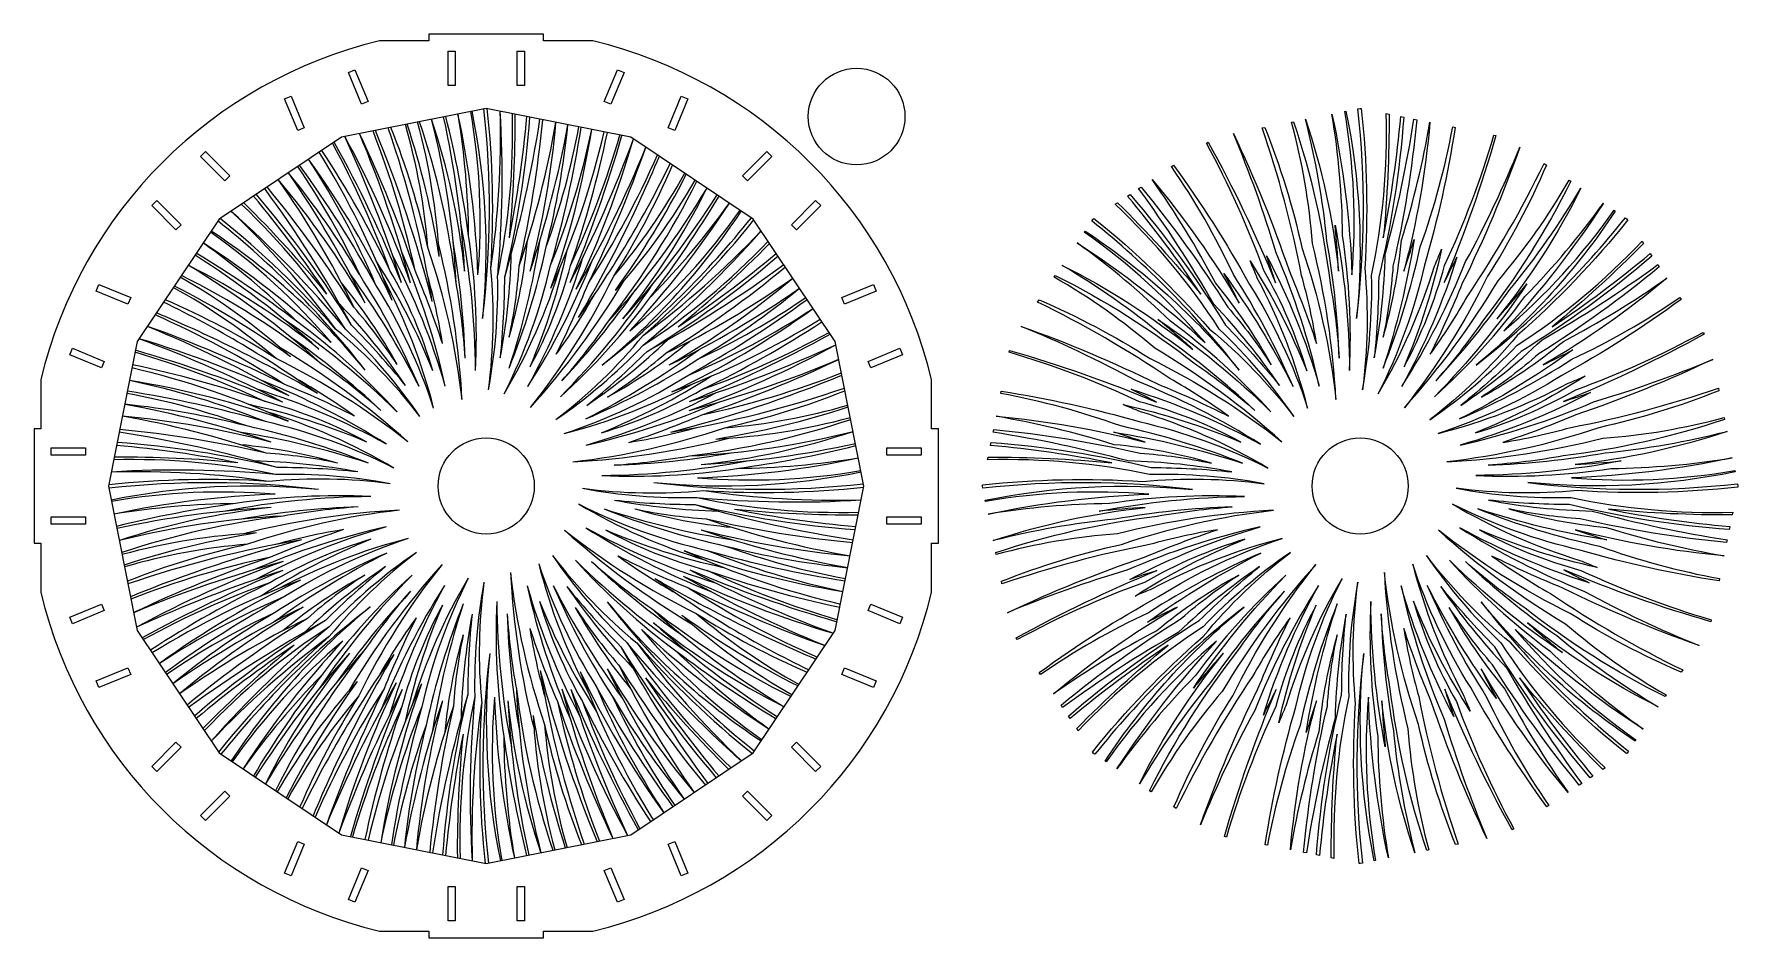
# Model space of a CAD drawing. Header units: inches. Extents: x -4.3 to 25, y 2.6 to 18.1.
import ezdxf

# ---------------------------------------------------------------- set-up
doc = ezdxf.new("R2010")
doc.units = ezdxf.units.IN
doc.header["$MEASUREMENT"] = 0
doc.layers.get('0').update_dxf_attribs({"lineweight": 0})
for name, color, linetype, lineweight in [('engrave', 2, 'Continuous', 0), ('inside', 3, 'Continuous', 0), ('outside', 6, 'Continuous', 0)]:
    doc.layers.add(name, color=color, linetype=linetype, lineweight=lineweight)

# ---------------------------------------------------------------- blocks, each defined once
blk = doc.blocks.new('shadow')
blk.add_lwpolyline([(-55.86, -9.16, 0.035826), (-106.95, -14.49, 0.037951), (-160.25, -23.87, -0.054308), (-93.89, -9.42, 0.012179), (-113.95, -10.97, -0.045923), (-50.47, -4.64, 0.050181), (-109.47, -7.68, 0.038186), (-162.55, -12.31, -0.044048), (-92.25, -3.59, 0.063719), (-163.66, -6.74), (-163.77, -6.19, -0.075567), (-73.22, -1.55, 0.05861), (-164.81, -0.97), (-165, 0), (-164.91, 0.47, -0.043735), (-95, 2, -0.056818), (-42, 1, 0.051877), (-92, 5, 0.05931), (-162.73, 11.43), (-162.49, 12.6, -0.026984), (-108.49, 10.1, 0.026739), (-161.47, 17.73), (-161.21, 19.06, -0.040856), (-91.3, 8.09, -0.025291), (-56, 6.17, 0.0407), (-101.39, 10.95, 0.028395), (-160.33, 23.49), (-160.09, 24.7, -0.032444), (-96.15, 14.34, -0.0359), (-65, 10, 0.047258), (-107.46, 18.06, 0.033135), (-158.94, 30.46, -0.042792), (-93.93, 19.12, 0.00807), (-107.76, 23.56, -0.040035), (-51.46, 10, 0.041278), (-104.58, 26.24, 0.041071), (-156.95, 40.46), (-156.75, 41.46, -0.031856), (-96.47, 28.13, -0.060815), (-40.34, 7.87, 0.059967), (-96.01, 32.48, 0.005601), (-103.53, 35.56, -0.046882), (-52.07, 19.15, 0.058873), (-96.41, 36.86, 0.038673), (-153.38, 58.44), (-153.21, 59.29, -0.029372), (-88.92, 36.66, 0.005674), (-100.07, 42.28, -0.051669), (-43.54, 18.23, 0.047086), (-98.05, 46.06, 0.027673), (-148.03, 69.75, -0.029358), (-88.59, 44.63, -0.01984), (-57.56, 30.58, 0.029252), (-83.17, 46.98, 0.035531), (-140.92, 80.38), (-140.25, 81.38, -0.040153), (-91.71, 55.68, -0.053975), (-34.24, 19.3, 0.048078), (-89.74, 60.23, 0.047378), (-133.64, 91.28), (-133.16, 92, -0.050415), (-72.06, 53.44, -0.029761), (-45.98, 33.02, 0.035826), (-85.87, 65.38, 0.037951), (-130.19, 96.44, -0.054308), (-73.05, 59.73, 0.012179), (-88.33, 72.82, -0.045923), (-38.97, 32.41, 0.050181), (-82.83, 71.98, 0.038186), (-123.64, 106.24, -0.044048), (-67.77, 62.69, 0.063719), (-120.49, 110.96), (-120.18, 111.43, -0.075567), (-52.87, 50.68, 0.05861), (-117.22, 115.85), (-116.67, 116.67), (-116.28, 116.94, -0.043735), (-65.76, 68.59, -0.056818), (-28.99, 30.41, 0.051877), (-61.52, 68.59, 0.05931), (-106.99, 123.14), (-105.99, 123.81, -0.026984), (-69.57, 83.86, 0.026739), (-101.64, 126.72), (-100.52, 127.47, -0.040856), (-58.83, 70.28, -0.025291), (-35.23, 43.96, 0.0407), (-63.95, 79.44, 0.028395), (-96.76, 129.98), (-95.73, 130.66, -0.032444), (-57.85, 78.13, -0.0359), (-38.89, 53.03, 0.047258), (-63.21, 88.75, 0.033135), (-90.85, 133.92, -0.042792), (-52.89, 79.94, 0.00807), (-59.53, 92.86, -0.040035), (-29.32, 43.46, 0.041278), (-55.39, 92.5, 0.041071), (-82.37, 139.59), (-81.53, 140.16, -0.031856), (-48.32, 88.11, -0.060815), (-22.96, 34.09, 0.059967), (-44.92, 90.86, 0.005601), (-48.07, 98.35, -0.046882), (-23.28, 50.36, 0.058873), (-42.11, 94.23, 0.038673), (-67.13, 149.77), (-66.41, 150.26, -0.029372), (-36.95, 88.8, 0.005674), (-40.87, 100.65, -0.051669), (-17.89, 43.68, 0.047086), (-36.76, 101.9, 0.027673), (-55.35, 153.99, -0.029358), (-31.08, 94.2, -0.01984), (-19.08, 62.32, 0.029252), (-25.59, 92.03, 0.035531), (-42.81, 156.48), (-41.63, 156.72, -0.040153), (-25.48, 104.22, -0.053975), (-10.57, 37.86, 0.048078), (-20.87, 106.04, 0.047378), (-29.95, 159.04), (-29.1, 159.21, -0.050415), (-13.17, 88.74, -0.029761), (-9.16, 55.86, 0.035826), (-14.49, 106.95, 0.037951), (-23.87, 160.25, -0.054308), (-9.42, 93.89, 0.012179), (-10.97, 113.95, -0.045923), (-4.64, 50.47, 0.050181), (-7.68, 109.47, 0.038186), (-12.31, 162.55, -0.044048), (-3.59, 92.25, 0.063719), (-6.74, 163.66), (-6.19, 163.77, -0.075567), (-1.55, 73.22, 0.05861), (-0.97, 164.81), (0, 165), (0.47, 164.91, -0.043735), (2, 95, -0.056818), (1, 42, 0.051877), (5, 92, 0.05931), (11.43, 162.73), (12.6, 162.49, -0.026984), (10.1, 108.49, 0.026739), (17.73, 161.47), (19.06, 161.21, -0.040856), (8.09, 91.3, -0.025291), (6.17, 56, 0.0407), (10.95, 101.39, 0.028395), (23.49, 160.33), (24.7, 160.09, -0.032444), (14.34, 96.15, -0.0359), (10, 65, 0.047258), (18.06, 107.46, 0.033135), (30.46, 158.94, -0.042792), (19.12, 93.93, 0.00807), (23.56, 107.76, -0.040035), (10, 51.46, 0.041278), (26.24, 104.58, 0.041071), (40.46, 156.95), (41.46, 156.75, -0.031856), (28.13, 96.47, -0.060815), (7.87, 40.34, 0.059967), (32.48, 96.01, 0.005601), (35.56, 103.53, -0.046882), (19.15, 52.07, 0.058873), (36.86, 96.41, 0.038673), (58.44, 153.38), (59.29, 153.21, -0.029372), (36.66, 88.92, 0.005674), (42.28, 100.07, -0.051669), (18.23, 43.54, 0.047086), (46.06, 98.05, 0.027673), (69.75, 148.03, -0.029358), (44.63, 88.59, -0.01984), (30.58, 57.56, 0.029252), (46.98, 83.17, 0.035531), (80.38, 140.92), (81.38, 140.25, -0.040153), (55.68, 91.71, -0.053975), (19.3, 34.24, 0.048078), (60.23, 89.74, 0.047378), (91.28, 133.64), (92, 133.16, -0.050415), (53.44, 72.06, -0.029761), (33.02, 45.98, 0.035826), (65.38, 85.87, 0.037951), (96.44, 130.19, -0.054308), (59.73, 73.05, 0.012179), (72.82, 88.33, -0.045923), (32.41, 38.97, 0.050181), (71.98, 82.83, 0.038186), (106.24, 123.64, -0.044048), (62.69, 67.77, 0.063719), (110.96, 120.49), (111.43, 120.18, -0.075567), (50.68, 52.87, 0.05861), (115.85, 117.22), (116.67, 116.67), (116.94, 116.28, -0.043735), (68.59, 65.76, -0.056818), (30.41, 28.99, 0.051877), (68.59, 61.52, 0.05931), (123.14, 106.99), (123.81, 105.99, -0.026984), (83.86, 69.57, 0.026739), (126.72, 101.64), (127.47, 100.52, -0.040856), (70.28, 58.83, -0.025291), (43.96, 35.23, 0.0407), (79.44, 63.95, 0.028395), (129.98, 96.76), (130.66, 95.73, -0.032444), (78.13, 57.85, -0.0359), (53.03, 38.89, 0.047258), (88.75, 63.21, 0.033135), (133.92, 90.85, -0.042792), (79.94, 52.89, 0.00807), (92.86, 59.53, -0.040035), (43.46, 29.32, 0.041278), (92.5, 55.39, 0.041071), (139.59, 82.37), (140.16, 81.53, -0.031856), (88.11, 48.32, -0.060815), (34.09, 22.96, 0.059967), (90.86, 44.92, 0.005601), (98.35, 48.07, -0.046882), (50.36, 23.28, 0.058873), (94.23, 42.11, 0.038673), (149.77, 67.13), (150.26, 66.41, -0.029372), (88.8, 36.95, 0.005674), (100.65, 40.87, -0.051669), (43.68, 17.89, 0.047086), (101.9, 36.76, 0.027673), (153.99, 55.35, -0.029358), (94.2, 31.08, -0.01984), (62.32, 19.08, 0.029252), (92.03, 25.59, 0.035531), (156.48, 42.81), (156.72, 41.63, -0.040153), (104.22, 25.48, -0.053975), (37.86, 10.57, 0.048078), (106.04, 20.87, 0.047378), (159.04, 29.95), (159.21, 29.1, -0.050415), (88.74, 13.17, -0.029761), (55.86, 9.16, 0.035826), (106.95, 14.49, 0.037951), (160.25, 23.87, -0.054308), (93.89, 9.42, 0.012179), (113.95, 10.97, -0.045923), (50.47, 4.64, 0.050181), (109.47, 7.68, 0.038186), (162.55, 12.31, -0.044048), (92.25, 3.59, 0.063719), (163.66, 6.74), (163.77, 6.19, -0.075567), (73.22, 1.55, 0.05861), (164.81, 0.97), (165, 0), (164.91, -0.47, -0.043735), (95, -2, -0.056818), (42, -1, 0.051877), (92, -5, 0.05931), (162.73, -11.43), (162.49, -12.6, -0.026984), (108.49, -10.1, 0.026739), (161.47, -17.73), (161.21, -19.06, -0.040856), (91.3, -8.09, -0.025291), (56, -6.17, 0.0407), (101.39, -10.95, 0.028395), (160.33, -23.49), (160.09, -24.7, -0.032444), (96.15, -14.34, -0.0359), (65, -10, 0.047258), (107.46, -18.06, 0.033135), (158.94, -30.46, -0.042792), (93.93, -19.12, 0.00807), (107.76, -23.56, -0.040035), (51.46, -10, 0.041278), (104.58, -26.24, 0.041071), (156.95, -40.46), (156.75, -41.46, -0.031856), (96.47, -28.13, -0.060815), (40.34, -7.87, 0.059967), (96.01, -32.48, 0.005601), (103.53, -35.56, -0.046882), (52.07, -19.15, 0.058873), (96.41, -36.86, 0.038673), (153.38, -58.44), (153.21, -59.29, -0.029372), (88.92, -36.66, 0.005674), (100.07, -42.28, -0.051669), (43.54, -18.23, 0.047086), (98.05, -46.06, 0.027673), (148.03, -69.75, -0.029358), (88.59, -44.63, -0.01984), (57.56, -30.58, 0.029252), (83.17, -46.98, 0.035531), (140.92, -80.38), (140.25, -81.38, -0.040153), (91.71, -55.68, -0.053975), (34.24, -19.3, 0.048078), (89.74, -60.23, 0.047378), (133.64, -91.28), (133.16, -92, -0.050415), (72.06, -53.44, -0.029761), (45.98, -33.02, 0.035826), (85.87, -65.38, 0.037951), (130.19, -96.44, -0.054308), (73.05, -59.73, 0.012179), (88.33, -72.82, -0.045923), (38.97, -32.41, 0.050181), (82.83, -71.98, 0.038186), (123.64, -106.24, -0.044048), (67.77, -62.69, 0.063719), (120.49, -110.96), (120.18, -111.43, -0.075567), (52.87, -50.68, 0.05861), (117.22, -115.85), (116.67, -116.67), (116.28, -116.94, -0.043735), (65.76, -68.59, -0.056818), (28.99, -30.41, 0.051877), (61.52, -68.59, 0.05931), (106.99, -123.14), (105.99, -123.81, -0.026984), (69.57, -83.86, 0.026739), (101.64, -126.72), (100.52, -127.47, -0.040856), (58.83, -70.28, -0.025291), (35.23, -43.96, 0.0407), (63.95, -79.44, 0.028395), (96.76, -129.98), (95.73, -130.66, -0.032444), (57.85, -78.13, -0.0359), (38.89, -53.03, 0.047258), (63.21, -88.75, 0.033135), (90.85, -133.92, -0.042792), (52.89, -79.94, 0.00807), (59.53, -92.86, -0.040035), (29.32, -43.46, 0.041278), (55.39, -92.5, 0.041071), (82.37, -139.59), (81.53, -140.16, -0.031856), (48.32, -88.11, -0.060815), (22.96, -34.09, 0.059967), (44.92, -90.86, 0.005601), (48.07, -98.35, -0.046882), (23.28, -50.36, 0.058873), (42.11, -94.23, 0.038673), (67.13, -149.77), (66.41, -150.26, -0.029372), (36.95, -88.8, 0.005674), (40.87, -100.65, -0.051669), (17.89, -43.68, 0.047086), (36.76, -101.9, 0.027673), (55.35, -153.99, -0.029358), (31.08, -94.2, -0.01984), (19.08, -62.32, 0.029252), (25.59, -92.03, 0.035531), (42.81, -156.48), (41.63, -156.72, -0.040153), (25.48, -104.22, -0.053975), (10.57, -37.86, 0.048078), (20.87, -106.04, 0.047378), (29.95, -159.04), (29.1, -159.21, -0.050415), (13.17, -88.74, -0.029761), (9.16, -55.86, 0.035826), (14.49, -106.95, 0.037951), (23.87, -160.25, -0.054308), (9.42, -93.89, 0.012179), (10.97, -113.95, -0.045923), (4.64, -50.47, 0.050181), (7.68, -109.47, 0.038186), (12.31, -162.55, -0.044048), (3.59, -92.25, 0.063719), (6.74, -163.66), (6.19, -163.77, -0.075567), (1.55, -73.22, 0.05861), (0.97, -164.81), (0, -165), (-0.47, -164.91, -0.043735), (-2, -95, -0.056818), (-1, -42, 0.051877), (-5, -92, 0.05931), (-11.43, -162.73), (-12.6, -162.49, -0.026984), (-10.1, -108.49, 0.026739), (-17.73, -161.47), (-19.06, -161.21, -0.040856), (-8.09, -91.3, -0.025291), (-6.17, -56, 0.0407), (-10.95, -101.39, 0.028395), (-23.49, -160.33), (-24.7, -160.09, -0.032444), (-14.34, -96.15, -0.0359), (-10, -65, 0.047258), (-18.06, -107.46, 0.033135), (-30.46, -158.94, -0.042792), (-19.12, -93.93, 0.00807), (-23.56, -107.76, -0.040035), (-10, -51.46, 0.041278), (-26.24, -104.58, 0.041071), (-40.46, -156.95), (-41.46, -156.75, -0.031856), (-28.13, -96.47, -0.060815), (-7.87, -40.34, 0.059967), (-32.48, -96.01, 0.005601), (-35.56, -103.53, -0.046882), (-19.15, -52.07, 0.058873), (-36.86, -96.41, 0.038673), (-58.44, -153.38), (-59.29, -153.21, -0.029372), (-36.66, -88.92, 0.005674), (-42.28, -100.07, -0.051669), (-18.23, -43.54, 0.047086), (-46.06, -98.05, 0.027673), (-69.75, -148.03, -0.029358), (-44.63, -88.59, -0.01984), (-30.58, -57.56, 0.029252), (-46.98, -83.17, 0.035531), (-80.38, -140.92), (-81.38, -140.25, -0.040153), (-55.68, -91.71, -0.053975), (-19.3, -34.24, 0.048078), (-60.23, -89.74, 0.047378), (-91.28, -133.64), (-92, -133.16, -0.050415), (-53.44, -72.06, -0.029761), (-33.02, -45.98, 0.035826), (-65.38, -85.87, 0.037951), (-96.44, -130.19, -0.054308), (-59.73, -73.05, 0.012179), (-72.82, -88.33, -0.045923), (-32.41, -38.97, 0.050181), (-71.98, -82.83, 0.038186), (-106.24, -123.64, -0.044048), (-62.69, -67.77, 0.063719), (-110.96, -120.49), (-111.43, -120.18, -0.075567), (-50.68, -52.87, 0.05861), (-115.85, -117.22), (-116.67, -116.67), (-116.94, -116.28, -0.043735), (-68.59, -65.76, -0.056818), (-30.41, -28.99, 0.051877), (-68.59, -61.52, 0.05931), (-123.14, -106.99), (-123.81, -105.99, -0.026984), (-83.86, -69.57, 0.026739), (-126.72, -101.64), (-127.47, -100.52, -0.040856), (-70.28, -58.83, -0.025291), (-43.96, -35.23, 0.0407), (-79.44, -63.95, 0.028395), (-129.98, -96.76), (-130.66, -95.73, -0.032444), (-78.13, -57.85, -0.0359), (-53.03, -38.89, 0.047258), (-88.75, -63.21, 0.033135), (-133.92, -90.85, -0.042792), (-79.94, -52.89, 0.00807), (-92.86, -59.53, -0.040035), (-43.46, -29.32, 0.041278), (-92.5, -55.39, 0.041071), (-139.59, -82.37), (-140.16, -81.53, -0.031856), (-88.11, -48.32, -0.060815), (-34.09, -22.96, 0.059967), (-90.86, -44.92, 0.005601), (-98.35, -48.07, -0.046882), (-50.36, -23.28, 0.058873), (-94.23, -42.11, 0.038673), (-149.77, -67.13), (-150.26, -66.41, -0.029372), (-88.8, -36.95, 0.005674), (-100.65, -40.87, -0.051669), (-43.68, -17.89, 0.047086), (-101.9, -36.76, 0.027673), (-153.99, -55.35, -0.029358), (-94.2, -31.08, -0.01984), (-62.32, -19.08, 0.029252), (-92.03, -25.59, 0.035531), (-156.48, -42.81), (-156.72, -41.63, -0.040153), (-104.22, -25.48, -0.053975), (-37.86, -10.57, 0.048078), (-106.04, -20.87, 0.047378), (-159.04, -29.95), (-159.21, -29.1, -0.050415), (-88.74, -13.17, -0.029761)], format="xyb", close=True)
blk.add_circle((0, 0), 21)

msp = doc.modelspace()

# ---------------------------------------------------------------- linework, layer by layer
at = {"layer": 'engrave'}
for p, q in [((3.448, 16.826), (0.962, 16.331)), ((5.934, 16.331), (3.448, 16.826)), ((0.962, 16.331), (-1.145, 14.923)), ((8.042, 14.923), (5.934, 16.331)), ((-1.145, 14.923), (-2.553, 12.815)), ((9.45, 12.815), (8.042, 14.923)), ((-2.553, 12.815), (-3.048, 10.329)), ((9.944, 10.329), (9.45, 12.815)), ((-3.048, 10.329), (-2.553, 7.844)), ((9.45, 7.844), (9.944, 10.329)), ((-2.553, 7.844), (-1.145, 5.736)), ((8.042, 5.736), (9.45, 7.844)), ((-1.145, 5.736), (0.962, 4.328)), ((5.934, 4.328), (8.042, 5.736)), ((0.962, 4.328), (3.448, 3.833)), ((3.448, 3.833), (5.934, 4.328))]:
    msp.add_line(p, q, dxfattribs=at)
for centre, radius, start, end in [((-10.608, 14.493), 13.755, 0.6112, 9.3585), ((-12.544, 13.401), 15.86, 2.0228, 12.1113), ((-7.741, 14.882), 11.086, 355.2344, 9.8179), ((-8.43, 14.394), 11.877, 354.2882, 11.574), ((-11.929, 15.112), 15.433, 352.9277, 6.3448), ((-12.206, 15.102), 15.766, 356.2473, 6.2642), ((-12.073, 16.356), 15.767, 351.6636, 1.5347), ((-14.809, 15.645), 18.532, 354.7578, 3.5058), ((-7.924, 16.406), 11.827, 348.0203, 1.5972), ((-15.788, 16.572), 19.733, 354.267, 0.4498), ((-13.169, 10.713), 15.748, 12.1878, 21.3179), ((-19.039, 7.963), 22.261, 14.4161, 22.4012), ((-15.729, 10.459), 18.503, 9.4762, 19.0247), ((-10.721, 11.515), 13.486, 12.4969, 21.6943), ((-8.153, 13.586), 10.632, 4.5662, 16.1803), ((-12.703, 11.763), 15.549, 9.3105, 17.9518), ((-8.537, 13.665), 11.195, 3.1389, 15.1492), ((-11.107, 12.107), 14.141, 6.9701, 18.5147), ((-9.199, 12.721), 12.346, 6.0661, 18.5003), ((-11.111, 13.162), 14.057, 2.6967, 14.3202), ((-13.163, 13.166), 16.263, 3.0314, 12.4787), ((-15.677, 12.089), 18.995, 7.7152, 14.0085), ((-12.832, 17.937), 17.077, 346.4075, 355.7658), ((-16.288, 19.822), 20.904, 343.6098, 351.2477), ((-15.491, 18.45), 19.717, 348.7432, 354.8699), ((-15.159, 18.511), 19.669, 347.0853, 354.5184), ((-10.874, 19.252), 15.748, 340.9613, 350.2568), ((-10.502, 17.909), 15.207, 345.2124, 355.0137), ((-12.578, 19.714), 17.717, 341.2766, 349.698), ((-9.283, 17.967), 14.207, 345.6516, 354.258), ((-7.769, 18.88), 13.028, 340.1063, 349.5138), ((-13.788, 19.428), 19.094, 343.8833, 351.1817), ((-7.852, 19.15), 13.386, 337.9618, 348.427), ((-9.486, 18.79), 14.93, 340.1936, 351.0421), ((-8.43, 19.664), 14.281, 335.4517, 346.8782), ((-12.591, 20.207), 18.517, 340.826, 348.1706), ((-12.817, 8.773), 15.527, 19.8264, 28.6852), ((-19.163, 5.175), 22.857, 22.2396, 28.9693), ((-18.645, 7.272), 21.654, 17.6172, 24.7635), ((-14.537, 7.86), 17.717, 19.6589, 28.6033), ((-18.283, 7.086), 21.654, 18.728, 25.4544), ((-16.876, 8.76), 19.685, 14.8982, 22.8135), ((-16.185, 22.673), 22.857, 337.2396, 343.9693), ((-14.336, 23.79), 21.654, 332.6172, 339.7635), ((-9.153, 20.73), 15.527, 334.8264, 343.6852), ((-11.015, 21.301), 17.717, 334.6589, 343.6033), ((-12.033, 23.591), 19.685, 329.8982, 337.8135), ((-14.212, 23.402), 21.654, 333.728, 340.4544), ((-10.529, 8.444), 13.028, 25.1063, 34.5138), ((-15.174, 4.575), 19.094, 28.8833, 36.1817), ((-10.78, 8.576), 13.386, 22.9618, 33.427), ((-11.68, 7.166), 14.93, 25.1936, 36.0421), ((-11.551, 8.531), 14.281, 20.4517, 31.8782), ((-14.877, 5.973), 18.517, 25.826, 33.1706), ((-14.126, 24.557), 22.261, 329.4161, 337.4012), ((-10.021, 23.982), 18.503, 324.4762, 334.0247), ((-8.03, 22.351), 15.748, 327.1878, 336.3179), ((-5.733, 21.187), 13.486, 327.4969, 336.6943), ((-12.988, 6.512), 15.748, 25.9613, 35.2568), ((-11.775, 5.825), 15.207, 30.2124, 40.0137), ((-14.52, 5.634), 17.717, 26.2766, 34.698), ((-10.955, 6.728), 14.207, 30.6516, 39.258), ((-5.587, 21.878), 14.141, 321.9701, 333.5147), ((-2.452, 20.836), 10.632, 319.5662, 331.1803), ((-6.959, 22.764), 15.549, 324.3105, 332.9518), ((-2.668, 21.163), 11.195, 318.1389, 330.1492), ((-15.686, 2.679), 19.717, 33.7432, 39.8699), ((-13.443, 4.197), 17.077, 31.4075, 40.7658), ((-17.22, 3.087), 20.904, 28.6098, 36.2477), ((-15.494, 2.958), 19.669, 32.0853, 39.5184), ((-4.844, 22.627), 14.057, 317.6967, 329.3202), ((-3.804, 20.964), 12.346, 321.0661, 333.5003), ((-6.292, 24.081), 16.263, 318.0314, 327.4787), ((-8.831, 25.098), 18.995, 322.7152, 329.0085), ((-11.788, 3.615), 15.767, 36.6636, 46.5347), ((-13.22, 1.178), 18.532, 39.7578, 48.5058), ((-8.89, 6.585), 11.827, 33.0203, 46.5972), ((-14.568, 1.142), 19.733, 39.267, 45.4498), ((-2.077, 21.603), 11.877, 309.2882, 326.574), ((-4.043, 24.585), 15.433, 307.9277, 321.3448), ((-5.688, 23.81), 15.86, 317.0228, 327.1113), ((-1.244, 21.461), 11.086, 310.2344, 324.8179), ((-3.547, 23.212), 13.755, 315.6112, 324.3585), ((-7.683, 5.637), 11.086, 40.2344, 54.8179), ((-7.825, 4.804), 11.877, 39.2882, 56.574), ((-10.807, 2.838), 15.433, 37.9277, 51.3448), ((-10.995, 2.635), 15.766, 41.2473, 51.2642), ((-10.436, 12.212), 13.702, 0.4365, 10.9539), ((-4.246, 24.773), 15.766, 311.2473, 321.2642), ((-3.266, 25.566), 15.767, 306.6636, 316.5347), ((-5.703, 26.998), 18.532, 309.7578, 318.5058), ((-9.435, 3.334), 13.755, 45.6112, 54.3585), ((-10.032, 1.194), 15.86, 47.0228, 57.1113), ((-9.327, 10.414), 12.439, 6.4877, 18.8459), ((-11.098, 11.057), 14.15, 3.0895, 14.0998), ((-11.036, 12.073), 14.131, 1.8491, 10.0564), ((-8.338, 12.883), 11.617, 357.203, 8.694), ((-9.709, 16.793), 14.259, 341.8682, 351.0386), ((-4.822, 15.399), 9.02, 343.8416, 354.6643), ((-8.482, 17.266), 13.266, 338.2738, 347.7285), ((-6.255, 16.831), 11.365, 336.9432, 347.68), ((-0.296, 22.668), 11.827, 303.0203, 316.5972), ((-5.74, 28.346), 19.733, 309.267, 315.4498), ((-7.186, 3.078), 12.346, 51.0661, 63.5003), ((-8.85, 2.037), 14.057, 47.6967, 59.3202), ((-10.303, 0.589), 16.263, 48.0314, 57.4787), ((-11.32, -1.95), 18.995, 52.7152, 59.0085), ((-8.01, 8.065), 11.365, 21.9432, 32.68), ((-8.533, 8.806), 11.734, 16.0434, 27.8745), ((-9.772, 9.261), 12.823, 12.56, 23.3434), ((-5.644, 13.199), 9.212, 352.4152, 5.423), ((-7.173, 14.582), 11.055, 349.3241, 358.6467), ((-4.894, 16.29), 9.694, 333.1904, 347.1109), ((-4.863, 17.039), 10.027, 329.2864, 343.0134), ((-4.602, 14.691), 8.635, 347.948, 356.1722), ((-6.101, 17.724), 11.734, 331.0434, 342.8745), ((-6.656, 18.922), 12.823, 327.56, 338.3434), ((-2.835, 16.203), 8.009, 331.4831, 344.9602), ((-2.684, 27.221), 17.077, 301.4075, 310.7658), ((-3.795, 30.997), 20.904, 298.6098, 306.2477), ((-3.923, 29.272), 19.669, 302.0853, 309.5184), ((-4.202, 29.464), 19.717, 303.7432, 309.8699), ((-7.386, 4.213), 11.195, 48.1389, 60.1492), ((-8.101, 1.295), 14.141, 51.9701, 63.5147), ((-5.984, 8.066), 9.02, 28.8416, 39.6643), ((-10.426, 5.596), 14.259, 26.8682, 36.0386), ((-9.893, 6.799), 13.266, 23.2738, 32.7285), ((-6.666, 8.645), 9.694, 18.1904, 32.1109), ((-7.173, 9.197), 10.027, 14.2864, 28.0134), ((-5.148, 10.04), 8.009, 16.4831, 29.9602), ((-13.346, 7.459), 16.903, 18.3596, 22.906), ((-7.42, 11.178), 10.243, 9.0141, 15.7161), ((-7.857, 11.853), 10.965, 3.5303, 10.349), ((-5.895, 13.724), 9.542, 349.4867, 1.3654), ((-9.998, 13.976), 13.765, 353.9863, 359.7813), ((-5.525, 19.423), 12.439, 321.4877, 333.8459), ((-6.323, 21.13), 14.15, 318.0895, 329.0998), ((-10.457, 20.175), 16.903, 333.3596, 337.906), ((-5.038, 21.478), 13.702, 315.4365, 325.9539), ((-0.37, 26.766), 15.748, 295.9613, 305.2568), ((-1.057, 25.553), 15.207, 300.2124, 310.0137), ((-10.204, -3.14), 18.503, 54.4762, 64.0247), ((-7.409, 1.148), 13.486, 57.4969, 66.6943), ((-7.058, 4.429), 10.632, 49.5662, 61.1803), ((-8.986, -0.078), 15.549, 54.3105, 62.9518), ((-3.636, 18.614), 10.243, 324.0141, 330.7161), ((-3.08, 20.469), 11.617, 312.203, 323.694), ((-5.561, 21.804), 14.131, 316.8491, 325.0564), ((-1.248, 28.298), 17.717, 296.2766, 304.698), ((-2.306, 28.951), 19.094, 298.8833, 306.1817), ((-0.153, 24.732), 14.207, 300.6516, 309.258), ((1.562, 24.307), 13.028, 295.1063, 304.5138), ((-8.573, -1.149), 15.748, 57.1878, 66.3179), ((-10.779, -7.245), 22.261, 59.4161, 67.4012), ((-7.701, 1.843), 13.702, 45.4365, 55.9539), ((-7.069, 5.826), 11.055, 34.3241, 43.6467), ((-5.329, 7.721), 8.635, 32.948, 41.1722), ((0.284, 25.458), 14.93, 295.1936, 306.0421), ((1.65, 25.329), 14.281, 290.4517, 301.8782), ((1.695, 24.557), 13.386, 292.9618, 303.427), ((-9.624, -7.33), 21.654, 63.728, 70.4544), ((-9.813, -5.152), 19.685, 59.8982, 67.8135), ((-8.026, 1.32), 14.131, 46.8491, 55.0564), ((-6.691, 3.801), 11.617, 42.203, 53.694), ((-5.01, 5.929), 9.212, 37.4152, 50.423), ((-5.558, 6.124), 9.542, 34.4867, 46.3654), ((-8.639, 3.4), 13.765, 38.9863, 44.7813), ((-0.952, 18.788), 9.212, 307.4152, 320.423), ((-3.468, 19.401), 10.965, 318.5303, 325.349), ((-1.707, 32.941), 22.857, 292.2396, 298.9693), ((-0.909, 28.655), 18.517, 295.826, 303.1706), ((1.892, 26.594), 15.527, 289.8264, 298.6852), ((-6.952, -2.272), 15.527, 64.8264, 73.6852), ((-8.895, -9.304), 22.857, 67.2396, 73.9693), ((-10.012, -7.455), 21.654, 62.6172, 69.7635), ((-7.523, -4.134), 17.717, 64.6589, 73.6033), ((-7.352, 0.559), 14.15, 48.0895, 59.0998), ((-0.758, 19.336), 9.542, 304.4867, 316.3654), ((-1.285, 24.203), 14.259, 296.8682, 306.0386), ((-1.055, 20.847), 11.055, 304.3241, 313.6467), ((-3.481, 22.416), 13.765, 308.9863, 314.7813), ((1.185, 19.762), 9.02, 298.8416, 309.6643), ((0.84, 19.106), 8.635, 302.948, 311.1722), ((0.979, 28.314), 17.717, 289.6589, 298.6033), ((0.391, 32.422), 21.654, 287.6172, 294.7635), ((-5.886, -1.548), 14.281, 65.4517, 76.8782), ((-6.429, -5.709), 18.517, 70.826, 78.1706), ((-5.646, 1.356), 12.439, 51.4877, 63.8459), ((-5.623, 3.413), 10.965, 48.5303, 55.349), ((-0.082, 23.67), 13.266, 293.2738, 302.7285), ((1.878, 30.654), 19.685, 284.8982, 292.8135), ((0.204, 32.06), 21.654, 288.728, 295.4544), ((-5.373, -0.971), 13.386, 67.9618, 78.427), ((-5.012, -2.605), 14.93, 70.1936, 81.0421), ((-5.144, 0.226), 12.823, 57.56, 68.3434), ((-6.397, -3.575), 16.903, 63.3596, 67.906), ((-4.837, 3.245), 10.243, 54.0141, 60.7161), ((1.764, 20.443), 9.694, 288.1904, 302.1109), ((2.316, 20.951), 10.027, 284.2864, 298.0134), ((1.184, 21.788), 11.365, 291.9432, 302.68), ((1.082, 32.817), 22.261, 284.4161, 292.4012), ((3.578, 29.507), 18.503, 279.4762, 289.0247), ((3.832, 26.946), 15.748, 282.1878, 291.3179), ((-5.937, -5.697), 17.717, 71.2766, 79.698), ((-4.19, -2.401), 14.207, 75.6516, 84.258), ((-5.102, -0.888), 13.028, 70.1063, 79.5138), ((-5.65, -6.907), 19.094, 73.8833, 81.1817), ((-3.053, 0.626), 11.365, 66.9432, 77.68), ((-3.947, 0.78), 11.734, 61.0434, 72.8745), ((-2.426, 4.046), 8.009, 61.4831, 74.9602), ((1.925, 22.311), 11.734, 286.0434, 297.8745), ((2.379, 23.55), 12.823, 282.56, 293.3434), ((3.158, 18.926), 8.009, 286.4831, 299.9602), ((4.633, 24.499), 13.486, 282.4969, 291.6943), ((-5.474, -3.992), 15.748, 70.9613, 80.2568), ((-4.131, -3.621), 15.207, 75.2124, 85.0137), ((-2.512, 1.987), 9.694, 63.1904, 77.1109), ((-3.261, 2.018), 10.027, 59.2864, 73.0134), ((0.578, 27.123), 16.903, 288.3596, 292.906), ((5.226, 24.884), 14.141, 276.9701, 288.5147), ((4.881, 26.481), 15.549, 279.3105, 287.9518), ((6.784, 22.315), 11.195, 273.1389, 285.1492), ((6.705, 21.931), 10.632, 274.5662, 286.1803), ((-6.045, -9.407), 20.904, 73.6098, 81.2477), ((-4.733, -8.277), 19.669, 77.0853, 84.5184), ((-3.015, -2.828), 14.259, 71.8682, 81.0386), ((-3.489, -1.601), 13.266, 68.2738, 77.7285), ((3.533, 23.105), 12.439, 276.4877, 288.8459), ((4.176, 24.875), 14.15, 273.0895, 284.0998), ((4.297, 21.197), 10.243, 279.0141, 285.7161), ((6.281, 24.889), 14.057, 272.6967, 284.3202), ((5.84, 22.977), 12.346, 276.0661, 288.5003), ((-4.672, -8.61), 19.717, 78.7432, 84.8699), ((-4.159, -5.951), 17.077, 76.4075, 85.7658), ((-1.621, 2.059), 9.02, 73.8416, 84.6643), ((-0.914, 2.279), 8.635, 77.948, 86.1722), ((5.191, 24.814), 14.131, 271.8491, 280.0564), ((4.972, 21.635), 10.965, 273.5303, 280.349), ((6.285, 26.941), 16.263, 273.0314, 282.4787), ((5.208, 29.455), 18.995, 277.7152, 284.0085), ((-1.867, -7.928), 18.532, 84.7578, 93.5058), ((-2.578, -5.192), 15.767, 81.6636, 91.5347), ((-2.629, -1.043), 11.827, 78.0203, 91.5972), ((-2.794, -8.907), 19.733, 84.267, 90.4498), ((-0.805, -0.292), 11.055, 79.3241, 88.6467), ((-0.199, -3.117), 13.765, 83.9863, 89.7813), ((5.331, 24.214), 13.702, 270.4365, 280.9539), ((6.002, 22.115), 11.617, 267.203, 278.694), ((7.513, 22.208), 11.877, 264.2882, 281.574), ((6.52, 26.321), 15.86, 272.0228, 282.1113), ((8.001, 21.519), 11.086, 265.2344, 279.8179), ((7.611, 24.386), 13.755, 270.6112, 279.3585), ((-1.324, -5.324), 15.766, 86.2473, 96.2642), ((-1.335, -5.047), 15.433, 82.9277, 96.3448), ((-0.617, -1.549), 11.877, 84.2882, 101.574), ((0.579, 1.237), 9.212, 82.4152, 95.423), ((0.054, 0.987), 9.542, 79.4867, 91.3654), ((6.318, 19.422), 9.212, 262.4152, 275.423), ((6.843, 19.672), 9.542, 259.4867, 271.3654), ((8.231, 25.706), 15.433, 262.9277, 276.3448), ((8.22, 25.983), 15.766, 266.2473, 276.2642), ((-1.105, -0.86), 11.086, 85.2344, 99.8179), ((0.376, -5.662), 15.86, 92.0228, 102.1113), ((-0.715, -3.727), 13.755, 90.6112, 99.3585), ((1.689, -8.796), 18.995, 97.7152, 104.0085), ((1.566, -3.555), 13.702, 90.4365, 100.9539), ((0.894, -1.456), 11.617, 87.203, 98.694), ((1.705, -4.155), 14.131, 91.8491, 100.0564), ((1.924, -0.976), 10.965, 93.5303, 100.349), ((10.158, 18.641), 10.027, 239.2864, 253.0134), ((9.409, 18.672), 9.694, 243.1904, 257.1109), ((7.095, 23.776), 13.765, 263.9863, 269.7813), ((7.701, 20.951), 11.055, 259.3241, 268.6467), ((11.056, 26.61), 17.077, 256.4075, 265.7658), ((12.941, 30.065), 20.904, 253.6098, 261.2477), ((9.525, 21.702), 11.827, 258.0203, 271.5972), ((8.763, 28.587), 18.532, 264.7578, 273.5058), ((9.474, 25.851), 15.767, 261.6636, 271.5347), ((0.612, -6.282), 16.263, 93.0314, 102.4787), ((1.057, -2.318), 12.346, 96.0661, 108.5003), ((0.616, -4.23), 14.057, 92.6967, 104.3202), ((1.671, -4.225), 14.141, 96.9701, 108.5147), ((2.72, -4.216), 14.15, 93.0895, 104.0998), ((3.363, -2.446), 12.439, 96.4877, 108.8459), ((9.912, 23.487), 14.259, 251.8682, 261.0386), ((10.385, 22.26), 13.266, 248.2738, 257.7285), ((8.518, 18.6), 9.02, 253.8416, 264.6643), ((7.81, 18.38), 8.635, 257.948, 266.1722), ((11.63, 28.936), 19.669, 257.0853, 264.5184), ((12.371, 24.651), 15.748, 250.9613, 260.2568), ((11.568, 29.269), 19.717, 258.7432, 264.8699), ((9.691, 29.566), 19.733, 264.267, 270.4498), ((0.112, -1.656), 11.195, 93.1389, 105.1492), ((2.015, -5.822), 15.549, 99.3105, 107.9518), ((3.319, -8.848), 18.503, 99.4762, 109.0247), ((5.815, -12.158), 22.261, 104.4161, 112.4012), ((4.517, -2.891), 12.823, 102.56, 113.3434), ((4.971, -1.652), 11.734, 106.0434, 117.8745), ((5.712, -1.129), 11.365, 111.9432, 122.68), ((3.738, 1.733), 8.009, 106.4831, 119.9602), ((6.319, -6.464), 16.903, 108.3596, 112.906), ((2.599, -0.538), 10.243, 99.0141, 105.7161), ((4.581, -0.292), 10.027, 104.2864, 118.0134), ((5.133, 0.216), 9.694, 108.1904, 122.1109), ((14.248, 20.1), 14.15, 228.0895, 239.0998), ((12.542, 19.303), 12.439, 231.4877, 243.8459), ((12.041, 20.433), 12.823, 237.56, 248.3434), ((10.843, 19.879), 11.734, 241.0434, 252.8745), ((9.949, 20.033), 11.365, 246.9432, 257.68), ((9.322, 16.613), 8.009, 241.4831, 254.9602), ((12.833, 26.356), 17.717, 251.2766, 259.698), ((11.028, 24.28), 15.207, 255.2124, 265.0137), ((0.192, -1.272), 10.632, 94.5662, 106.1803), ((2.263, -3.84), 13.486, 102.4969, 111.6943), ((3.064, -6.287), 15.748, 102.1878, 111.3179), ((6.692, -11.401), 21.654, 108.728, 115.4544), ((8.181, -3.544), 14.259, 116.8682, 126.0386), ((6.979, -3.012), 13.266, 113.2738, 122.7285), ((7.848, 1.871), 9.212, 127.4152, 140.423), ((7.654, 1.323), 9.542, 124.4867, 136.3654), ((11.907, 14.73), 9.212, 217.4152, 230.423), ((12.455, 14.535), 9.542, 214.4867, 226.3654), ((13.294, 24.234), 16.903, 243.3596, 247.906), ((11.733, 17.414), 10.243, 234.0141, 240.7161), ((12.783, 22.207), 14.281, 245.4517, 256.8782), ((11.908, 23.264), 14.93, 250.1936, 261.0421), ((12.269, 21.63), 13.386, 247.9618, 258.427), ((12.547, 27.566), 19.094, 253.8833, 261.1817), ((11.998, 21.547), 13.028, 250.1063, 259.5138), ((11.086, 23.06), 14.207, 255.6516, 264.258), ((5.018, -9.995), 19.685, 104.8982, 112.8135), ((5.917, -7.655), 17.717, 109.6589, 118.6033), ((6.506, -11.763), 21.654, 107.6172, 114.7635), ((8.603, -12.282), 22.857, 112.2396, 118.9693), ((5.712, 0.897), 9.02, 118.8416, 129.6643), ((7.951, -0.188), 11.055, 124.3241, 133.6467), ((6.057, 1.552), 8.635, 122.948, 131.1722), ((11.935, -0.819), 13.702, 135.4365, 145.9539), ((9.976, 0.19), 11.617, 132.203, 143.694), ((10.378, -1.757), 13.765, 128.9863, 134.7813), ((13.219, -0.471), 14.15, 138.0895, 149.0998), ((12.422, 1.236), 12.439, 141.4877, 153.8459), ((17.994, 9.602), 14.15, 183.0895, 194.0998), ((16.224, 10.245), 12.439, 186.4877, 198.8459), ((14.069, 11.462), 10.027, 194.2864, 208.0134), ((13.562, 12.014), 9.694, 198.1904, 212.1109), ((13.588, 16.857), 11.617, 222.203, 233.694), ((14.597, 18.816), 13.702, 225.4365, 235.9539), ((14.923, 19.339), 14.131, 226.8491, 235.0564), ((12.52, 17.246), 10.965, 228.5303, 235.349), ((16.908, 28.113), 21.654, 242.6172, 249.7635), ((15.792, 29.963), 22.857, 247.2396, 253.9693), ((13.326, 26.368), 18.517, 250.826, 258.1706), ((13.849, 22.931), 15.527, 244.8264, 253.6852), ((5.005, -5.935), 15.527, 109.8264, 118.6852), ((7.805, -7.996), 18.517, 115.826, 123.1706), ((5.247, -4.67), 14.281, 110.4517, 121.8782), ((6.612, -4.799), 14.93, 115.1936, 126.0421), ((12.458, -1.145), 14.131, 136.8491, 145.0564), ((10.365, 1.258), 10.965, 138.5303, 145.349), ((13.552, 1.737), 12.823, 147.56, 158.3434), ((12.997, 2.934), 11.734, 151.0434, 162.8745), ((11.759, 3.62), 10.027, 149.2864, 163.0134), ((11.791, 4.369), 9.694, 153.1904, 167.1109), ((12.791, 6.935), 9.542, 169.4867, 181.3654), ((12.541, 7.46), 9.212, 172.4152, 185.423), ((16.669, 11.398), 12.823, 192.56, 203.3434), ((15.43, 11.853), 11.734, 196.0434, 207.8745), ((17.322, 15.063), 14.259, 206.8682, 216.0386), ((16.789, 13.86), 13.266, 203.2738, 212.7285), ((15.535, 17.259), 13.765, 218.9863, 224.7813), ((13.966, 14.833), 11.055, 214.3241, 223.6467), ((17.676, 27.904), 22.261, 239.4161, 247.4012), ((17.1, 23.799), 18.503, 234.4762, 244.0247), ((16.71, 25.811), 19.685, 239.8982, 247.8135), ((14.42, 24.793), 17.717, 244.6589, 253.6033), ((16.52, 27.989), 21.654, 243.728, 250.4544), ((15.469, 21.808), 15.748, 237.1878, 246.3179), ((5.202, -3.898), 13.386, 112.9618, 123.427), ((9.203, -8.292), 19.094, 118.8833, 126.1817), ((8.144, -7.639), 17.717, 116.2766, 124.698), ((7.953, -4.894), 15.207, 120.2124, 130.0137), ((10.939, -3.926), 15.433, 127.9277, 141.3448), ((8.974, -0.944), 11.877, 129.2882, 146.574), ((9.732, 4.456), 8.009, 151.4831, 164.9602), ((13.151, 3.828), 11.365, 156.9432, 167.68), ((15.378, 3.393), 13.266, 158.2738, 167.7285), ((16.605, 3.866), 14.259, 161.8682, 171.0386), ((15.234, 7.776), 11.617, 177.203, 188.694), ((17.333, 8.447), 13.702, 180.4365, 190.9539), ((14.906, 12.594), 11.365, 201.9432, 212.68), ((12.045, 10.619), 8.009, 196.4831, 209.9602), ((12.881, 12.593), 9.02, 208.8416, 219.6643), ((12.225, 12.938), 8.635, 212.948, 221.1722), ((17.703, 17.821), 15.433, 217.9277, 231.3448), ((14.722, 15.855), 11.877, 219.2882, 236.574), ((14.997, 19.364), 14.141, 231.9701, 243.5147), ((15.746, 18.622), 14.057, 227.6967, 239.3202), ((5.334, -3.648), 13.028, 115.1063, 124.5138), ((7.049, -4.073), 14.207, 120.6516, 129.258), ((7.266, -6.107), 15.748, 115.9613, 125.2568), ((10.82, -8.613), 19.669, 122.0853, 129.5184), ((10.691, -10.339), 20.904, 118.6098, 126.2477), ((9.581, -6.562), 17.077, 121.4075, 130.7658), ((10.533, 2.045), 10.243, 144.0141, 150.7161), ((17.353, 0.484), 16.903, 153.3596, 157.906), ((14.069, 6.077), 11.055, 169.3241, 178.6467), ((16.895, 6.683), 13.765, 173.9863, 179.7813), ((17.932, 8.586), 14.131, 181.8491, 190.0564), ((14.754, 8.806), 10.965, 183.5303, 190.349), ((17.2, 20.07), 16.263, 228.0314, 237.4787), ((14.083, 17.581), 12.346, 231.0661, 243.5003), ((14.282, 16.446), 11.195, 228.1389, 240.1492), ((15.882, 20.737), 15.549, 234.3105, 242.9518), ((13.955, 16.23), 10.632, 229.5662, 241.1803), ((14.305, 19.511), 13.486, 237.4969, 246.6943), ((7.193, -2.009), 11.827, 123.0203, 136.5972), ((12.6, -6.339), 18.532, 129.7578, 138.5058), ((10.162, -4.907), 15.767, 126.6636, 136.5347), ((11.143, -4.114), 15.766, 131.2473, 141.2642), ((8.141, -0.802), 11.086, 130.2344, 144.8179), ((12.584, -3.151), 15.86, 137.0228, 147.1113), ((11.718, 5.26), 9.02, 163.8416, 174.6643), ((11.499, 5.968), 8.635, 167.948, 176.1722), ((20.242, 13.2), 16.903, 198.3596, 202.906), ((14.316, 9.481), 10.243, 189.0141, 195.7161), ((15.787, 14.074), 11.827, 213.0203, 226.5972), ((20.116, 19.481), 18.532, 219.7578, 228.5058), ((17.892, 18.024), 15.766, 221.2473, 231.2642), ((18.685, 17.044), 15.767, 216.6636, 226.5347), ((14.58, 15.022), 11.086, 220.2344, 234.8179), ((16.928, 19.465), 15.86, 227.0228, 237.1113), ((11.099, -8.805), 19.717, 123.7432, 129.8699), ((12.636, -7.687), 19.733, 129.267, 135.4498), ((13.189, -3.422), 16.263, 138.0314, 147.4787), ((11.741, -1.969), 14.057, 137.6967, 149.3202), ((10.7, -0.305), 12.346, 141.0661, 153.5003), ((12.483, -1.219), 14.141, 141.9701, 153.5147), ((16.917, -3.323), 18.503, 144.4762, 154.0247), ((21.023, -3.898), 22.261, 149.4161, 157.4012), ((18.825, 5.547), 15.433, 172.9277, 186.3448), ((15.327, 6.265), 11.877, 174.2882, 191.574), ((20.339, 16.462), 17.077, 211.4075, 220.7658), ((24.116, 17.572), 20.904, 208.6098, 216.2477), ((18.216, 22.609), 18.995, 232.7152, 239.0085), ((16.331, 17.325), 13.755, 225.6112, 234.3585), ((10.444, -2.553), 13.755, 135.6112, 144.3585), ((15.728, -4.439), 18.995, 142.7152, 149.0085), ((25.936, 12.696), 22.261, 194.4161, 202.4012), ((22.626, 10.2), 18.503, 189.4762, 199.0247), ((18.447, 12.128), 14.281, 200.4517, 211.8782), ((18.576, 13.493), 14.93, 205.1936, 216.0421), ((21.417, 15.025), 17.717, 206.2766, 214.698), ((18.672, 14.834), 15.207, 210.2124, 220.0137), ((22.39, 17.701), 19.669, 212.0853, 219.5184), ((19.885, 14.147), 15.748, 205.9613, 215.2568), ((9.565, -0.504), 11.195, 138.1389, 150.1492), ((13.856, -2.105), 15.549, 144.3105, 152.9518), ((14.927, -1.692), 15.748, 147.1878, 156.3179), ((18.93, -2.932), 19.685, 149.8982, 157.8135), ((21.108, -2.743), 21.654, 153.728, 160.4544), ((17.911, -0.642), 17.717, 154.6589, 163.6033), ((21.232, -3.131), 21.654, 152.6172, 159.7635), ((23.082, -2.014), 22.857, 157.2396, 163.9693), ((15.326, 0.995), 14.281, 155.4517, 166.8782), ((16.383, 1.869), 14.93, 160.1936, 171.0421), ((18.003, 8.552), 14.141, 186.9701, 198.5147), ((18.008, 7.497), 14.057, 182.6967, 194.3202), ((23.773, 11.899), 19.685, 194.8982, 202.8135), ((21.433, 12.799), 17.717, 199.6589, 208.6033), ((25.541, 13.387), 21.654, 197.6172, 204.7635), ((26.06, 15.484), 22.857, 202.2396, 208.9693), ((17.676, 12.083), 13.386, 202.9618, 213.427), ((22.07, 16.084), 19.094, 208.8833, 216.1817), ((22.582, 17.98), 19.717, 213.7432, 219.8699), ((21.464, 19.517), 19.733, 219.267, 225.4498), ((9.349, -0.177), 10.632, 139.5662, 151.1803), ((12.63, -0.528), 13.486, 147.4969, 156.6943), ((16.05, -0.071), 15.527, 154.8264, 163.6852), ((19.487, 0.452), 18.517, 160.826, 168.1706), ((14.749, 1.509), 13.386, 157.9618, 168.427), ((20.685, 1.231), 19.094, 163.8833, 171.1817), ((19.474, 0.945), 17.717, 161.2766, 169.698), ((17.398, 2.75), 15.207, 165.2124, 175.0137), ((17.77, 1.407), 15.748, 160.9613, 170.2568), ((22.055, 2.148), 19.669, 167.0853, 174.5184), ((23.184, 0.837), 20.904, 163.6098, 171.2477), ((19.728, 2.722), 17.077, 166.4075, 175.7658), ((14.821, 4.253), 11.827, 168.0203, 181.5972), ((21.705, 5.014), 18.532, 174.7578, 183.5058), ((18.97, 4.303), 15.767, 171.6636, 181.5347), ((19.102, 5.557), 15.766, 176.2473, 186.2642), ((14.638, 5.777), 11.086, 175.2344, 189.8179), ((19.44, 7.257), 15.86, 182.0228, 192.1113), ((20.06, 7.493), 16.263, 183.0314, 192.4787), ((16.096, 7.938), 12.346, 186.0661, 198.5003), ((25.179, 13.573), 21.654, 198.728, 205.4544), ((20.065, 9.946), 15.748, 192.1878, 201.3179), ((21.774, 14.686), 18.517, 205.826, 213.1706), ((19.713, 11.886), 15.527, 199.8264, 208.6852), ((17.426, 12.215), 13.028, 205.1063, 214.5138), ((17.851, 13.931), 14.207, 210.6516, 219.258), ((14.665, 1.779), 13.028, 160.1063, 169.5138), ((16.179, 2.691), 14.207, 165.6516, 174.258), ((15.434, 6.994), 11.195, 183.1389, 195.1492), ((19.6, 8.896), 15.549, 189.3105, 197.9518), ((15.05, 7.073), 10.632, 184.5662, 196.1803), ((17.618, 9.144), 13.486, 192.4969, 201.6943), ((22.388, 2.209), 19.717, 168.7432, 174.8699), ((22.684, 4.087), 19.733, 174.267, 180.4498), ((22.574, 8.57), 18.995, 187.7152, 194.0085), ((17.504, 6.166), 13.755, 180.6112, 189.3585)]:
    msp.add_arc(centre, radius, start, end, dxfattribs=at)
at = {"layer": 'inside'}
for p, q in [((2.793, 17.219), (2.793, 17.81)), ((2.793, 17.81), (2.916, 17.81)), ((2.916, 17.81), (2.916, 17.219)), ((3.981, 17.81), (4.104, 17.81)), ((3.981, 17.219), (3.981, 17.81)), ((4.104, 17.81), (4.104, 17.219)), ((1.078, 17.444), (1.191, 17.491)), ((1.304, 16.899), (1.078, 17.444)), ((1.191, 17.491), (1.417, 16.946)), ((5.479, 16.946), (5.705, 17.491)), ((5.819, 17.444), (5.593, 16.899)), ((5.705, 17.491), (5.819, 17.444)), ((-0.02, 16.99), (0.094, 17.037)), ((0.094, 17.037), (0.32, 16.491)), ((2.916, 17.219), (2.793, 17.219)), ((4.104, 17.219), (3.981, 17.219)), ((6.577, 16.491), (6.803, 17.037)), ((6.803, 17.037), (6.916, 16.99)), ((0.206, 16.444), (-0.02, 16.99)), ((1.417, 16.946), (1.304, 16.899)), ((5.593, 16.899), (5.479, 16.946)), ((6.916, 16.99), (6.69, 16.444)), ((0.32, 16.491), (0.206, 16.444)), ((6.69, 16.444), (6.577, 16.491)), ((-1.464, 15.996), (-1.378, 16.082)), ((-1.047, 15.578), (-1.464, 15.996)), ((-1.378, 16.082), (-0.96, 15.665)), ((7.857, 15.665), (8.274, 16.082)), ((8.361, 15.996), (7.943, 15.578)), ((8.274, 16.082), (8.361, 15.996)), ((-0.96, 15.665), (-1.047, 15.578)), ((7.943, 15.578), (7.857, 15.665)), ((-2.305, 15.155), (-2.218, 15.242)), ((-2.218, 15.242), (-1.8, 14.825)), ((8.697, 14.825), (9.114, 15.242)), ((9.114, 15.242), (9.201, 15.155)), ((-1.887, 14.738), (-2.305, 15.155)), ((9.201, 15.155), (8.783, 14.738)), ((-1.8, 14.825), (-1.887, 14.738)), ((8.783, 14.738), (8.697, 14.825)), ((-3.259, 13.684), (-3.212, 13.798)), ((-3.212, 13.798), (-2.666, 13.572)), ((9.563, 13.572), (10.108, 13.798)), ((10.108, 13.798), (10.155, 13.684)), ((-2.713, 13.458), (-3.259, 13.684)), ((-2.666, 13.572), (-2.713, 13.458)), ((9.61, 13.458), (9.563, 13.572)), ((10.155, 13.684), (9.61, 13.458)), ((-3.713, 12.587), (-3.667, 12.7)), ((-3.667, 12.7), (-3.121, 12.474)), ((10.017, 12.474), (10.563, 12.7)), ((10.563, 12.7), (10.61, 12.587)), ((-3.168, 12.361), (-3.713, 12.587)), ((-3.121, 12.474), (-3.168, 12.361)), ((10.064, 12.361), (10.017, 12.474)), ((10.61, 12.587), (10.064, 12.361)), ((-4.032, 10.862), (-4.032, 10.985)), ((-4.032, 10.985), (-3.442, 10.985)), ((-3.442, 10.862), (-4.032, 10.862)), ((-3.442, 10.985), (-3.442, 10.862)), ((10.338, 10.862), (10.338, 10.985)), ((10.338, 10.985), (10.929, 10.985)), ((10.929, 10.862), (10.338, 10.862)), ((10.929, 10.985), (10.929, 10.862)), ((-4.032, 9.797), (-3.442, 9.797)), ((-4.032, 9.674), (-4.032, 9.797)), ((-3.442, 9.674), (-4.032, 9.674)), ((-3.442, 9.797), (-3.442, 9.674)), ((10.338, 9.674), (10.338, 9.797)), ((10.338, 9.797), (10.929, 9.797)), ((10.929, 9.674), (10.338, 9.674)), ((10.929, 9.797), (10.929, 9.674)), ((-3.713, 8.072), (-3.168, 8.298)), ((-3.168, 8.298), (-3.121, 8.185)), ((10.017, 8.185), (10.064, 8.298)), ((10.064, 8.298), (10.61, 8.072)), ((-3.667, 7.959), (-3.713, 8.072)), ((-3.121, 8.185), (-3.667, 7.959)), ((10.563, 7.959), (10.017, 8.185)), ((10.61, 8.072), (10.563, 7.959)), ((-3.259, 6.975), (-2.713, 7.201)), ((-2.666, 7.087), (-3.212, 6.861)), ((-2.713, 7.201), (-2.666, 7.087)), ((9.563, 7.087), (9.61, 7.201)), ((10.108, 6.861), (9.563, 7.087)), ((9.61, 7.201), (10.155, 6.975)), ((-3.212, 6.861), (-3.259, 6.975)), ((10.155, 6.975), (10.108, 6.861)), ((-2.305, 5.503), (-1.887, 5.921)), ((-1.887, 5.921), (-1.8, 5.834)), ((8.697, 5.834), (8.783, 5.921)), ((8.783, 5.921), (9.201, 5.503)), ((-1.8, 5.834), (-2.218, 5.417)), ((9.114, 5.417), (8.697, 5.834)), ((-2.218, 5.417), (-2.305, 5.503)), ((9.201, 5.503), (9.114, 5.417)), ((-1.464, 4.663), (-1.047, 5.081)), ((-0.96, 4.994), (-1.378, 4.577)), ((-1.047, 5.081), (-0.96, 4.994)), ((7.857, 4.994), (7.943, 5.081)), ((8.274, 4.577), (7.857, 4.994)), ((7.943, 5.081), (8.361, 4.663)), ((-1.378, 4.577), (-1.464, 4.663)), ((8.361, 4.663), (8.274, 4.577)), ((-0.02, 3.669), (0.206, 4.215)), ((0.32, 4.168), (0.094, 3.622)), ((0.206, 4.215), (0.32, 4.168)), ((6.577, 4.168), (6.69, 4.215)), ((6.803, 3.622), (6.577, 4.168)), ((6.69, 4.215), (6.916, 3.669)), ((0.094, 3.622), (-0.02, 3.669)), ((1.078, 3.215), (1.304, 3.76)), ((1.417, 3.713), (1.191, 3.168)), ((1.304, 3.76), (1.417, 3.713)), ((5.479, 3.713), (5.593, 3.76)), ((5.705, 3.168), (5.479, 3.713)), ((5.593, 3.76), (5.819, 3.215)), ((6.916, 3.669), (6.803, 3.622)), ((2.793, 2.849), (2.793, 3.44)), ((2.793, 3.44), (2.916, 3.44)), ((2.916, 3.44), (2.916, 2.849)), ((3.981, 2.849), (3.981, 3.44)), ((3.981, 3.44), (4.104, 3.44)), ((4.104, 3.44), (4.104, 2.849)), ((1.191, 3.168), (1.078, 3.215)), ((5.819, 3.215), (5.705, 3.168)), ((2.916, 2.849), (2.793, 2.849)), ((4.104, 2.849), (3.981, 2.849))]:
    msp.add_line(p, q, dxfattribs=at)
msp.add_circle((3.448, 10.329), 0.827, dxfattribs=at)
at = {"layer": 'outside'}
for p, q in [((2.464, 17.987), (1.614, 17.987)), ((4.432, 18.105), (2.464, 18.105)), ((2.464, 18.105), (2.464, 17.987)), ((4.432, 17.987), (4.432, 18.105)), ((5.282, 17.987), (4.432, 17.987)), ((-4.209, 12.163), (-4.209, 11.314)), ((11.106, 11.314), (11.106, 12.163)), ((-4.327, 11.314), (-4.327, 9.345)), ((-4.209, 11.314), (-4.327, 11.314)), ((11.224, 11.314), (11.106, 11.314)), ((11.224, 9.345), (11.224, 11.314)), ((-4.327, 9.345), (-4.209, 9.345)), ((-4.209, 9.345), (-4.209, 8.496)), ((11.106, 8.496), (11.106, 9.345)), ((11.106, 9.345), (11.224, 9.345)), ((1.614, 2.672), (2.464, 2.672)), ((2.464, 2.672), (2.464, 2.554)), ((4.432, 2.554), (4.432, 2.672)), ((4.432, 2.672), (5.282, 2.672)), ((2.464, 2.554), (4.432, 2.554))]:
    msp.add_line(p, q, dxfattribs=at)
msp.add_circle((9.818, 16.685), 0.831, dxfattribs=at)
for start, end in [(103.468, 166.532), (13.468, 76.532), (193.468, 256.532), (283.468, 346.532)]:
    msp.add_arc((3.448, 10.329), 7.874, start, end, dxfattribs=at)

# ---------------------------------------------------------------- block references
at = {"xscale": 0.0393700787401575, "yscale": 0.0393700787401575, "zscale": 0.0393700787401575}
msp.add_blockref('shadow', (18.478, 10.329), dxfattribs=at)

doc.saveas('drawing.dxf')
